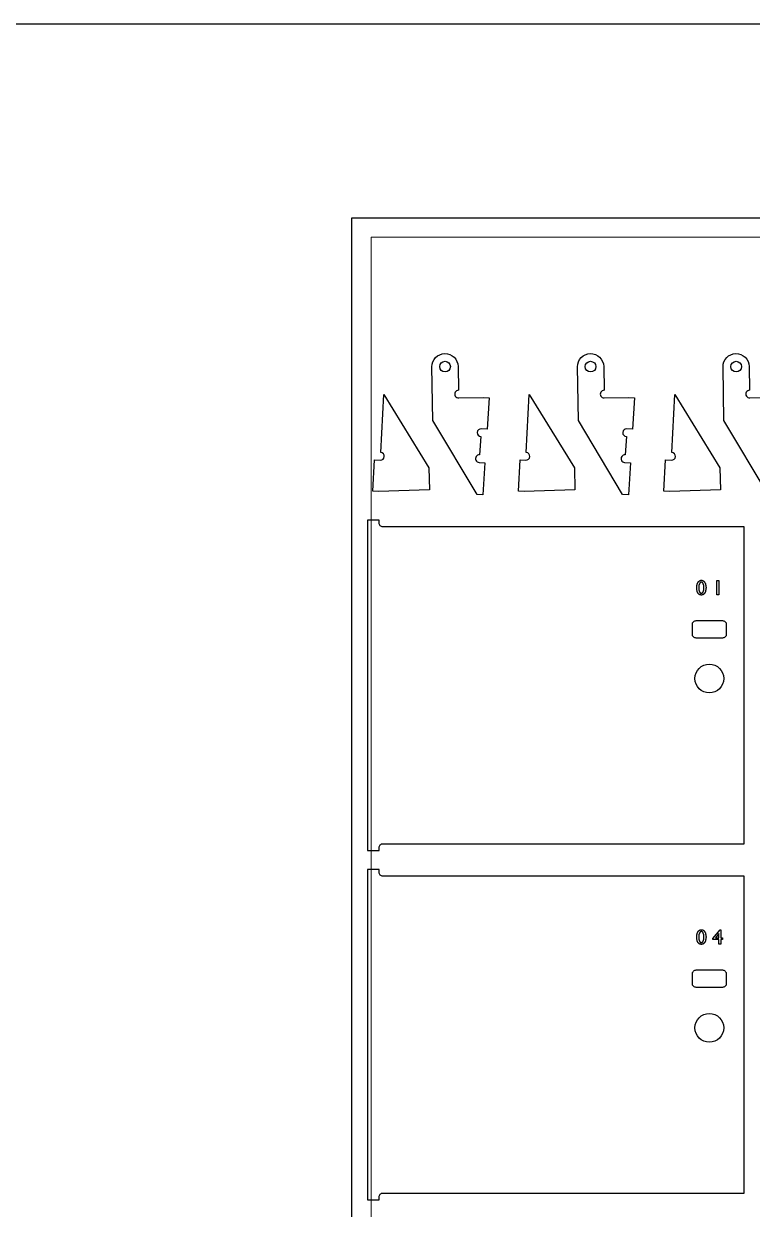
# Model space of a CAD drawing. Header units: millimetres. Extents: x -300 to 5880, y -300 to 4158.
# Drawn here: x 3112 to 3863, y 2936 to 4158 of the extents above; entities that cross this region are included whole.
import ezdxf

# ---------------------------------------------------------------- set-up
doc = ezdxf.new("R2010")
doc.units = ezdxf.units.MM
doc.layers.add('00-NOPRINT_TEXT', color=7, linetype='Continuous', lineweight=25)
doc.layers.add('00_NOPRINT_TOLERANCE', color=7, linetype='Continuous', lineweight=5)
for name, color, linetype, lineweight, true_color in [('BOARD_$TH-NOMINAL', 3, 'Continuous', 30, 0x00ff00), ('TOP-CUT-INSIDE_12.000MM', 3, 'Continuous', 25, 0x00ff04), ('TOP-CUT-OUTSIDE_12.000MM', 60, 'Continuous', 25, 0xa0ff00), ('TOP-HOLE-11.002MM-DIAM_12.000MM', 5, 'Continuous', 25, 0x000dff)]:
    doc.layers.add(name, color=color, linetype=linetype, lineweight=lineweight, true_color=true_color)
doc.layers.add('TOP-POCKET-INSIDE_2.000MM', color=4, linetype='Continuous')

# ---------------------------------------------------------------- blocks, each defined once
blk = doc.blocks.new('Borders Opendesk_7')
at = {"layer": '00-NOPRINT_TEXT'}
blk.add_line((0, 4158), (5880, 4158), dxfattribs=at)
at = {"layer": '00_NOPRINT_TOLERANCE', "ltscale": 0.379202}
for p, q in [((3450, 3958), (4670, 3958)), ((3450, 1518), (3450, 3958))]:
    blk.add_line(p, q, dxfattribs=at)
at = {"layer": '00_NOPRINT_TOLERANCE', "ltscale": 0.380876}
blk.add_line((3470, 3938), (4650, 3938), dxfattribs=at)
at = {"layer": '00_NOPRINT_TOLERANCE', "ltscale": 0.380023}
blk.add_line((3470, 1538), (3470, 3938), dxfattribs=at)
at = {"layer": 'BOARD_$TH-NOMINAL'}
for p, q in [((3450, 3958), (4670, 3958)), ((3450, 1518), (3450, 3958))]:
    blk.add_line(p, q, dxfattribs=at)

msp = doc.modelspace()

# ---------------------------------------------------------------- linework, layer by layer
at = {"layer": 'TOP-CUT-INSIDE_12.000MM'}
for points in [[(3804.9, 3542.9), (3831.9, 3542.9, -0.414214), (3835.9, 3538.9), (3835.9, 3528.9, -0.414214), (3831.9, 3524.9), (3804.9, 3524.9, -0.414214), (3800.9, 3528.9), (3800.9, 3538.9, -0.414214)], [(3804.9, 3182.9), (3831.9, 3182.9, -0.414214), (3835.9, 3178.9), (3835.9, 3168.9, -0.414214), (3831.9, 3164.9), (3804.9, 3164.9, -0.414214), (3800.9, 3168.9), (3800.9, 3178.9, -0.414214)]]:
    msp.add_lwpolyline(points, format="xyb", close=True, dxfattribs=at)
for centre in [(3818.4, 3483.2), (3818.4, 3123.2)]:
    msp.add_circle(centre, 14.8, dxfattribs=at)
at = {"layer": 'TOP-CUT-OUTSIDE_12.000MM'}
for points in [[(3583.4, 3740.5, 1), (3582.9, 3732.5), (3581.6, 3713.8, 1.000001), (3581.1, 3705.9), (3587.1, 3705.5), (3585, 3672.5), (3579, 3672.9), (3533.5, 3749.2), (3532.5, 3804.3, -1), (3559.5, 3804.8), (3559.9, 3780.3, 1.000127), (3560.1, 3772.3), (3585.4, 3772.7), (3591.4, 3772.3), (3589.3, 3740.1), (3583.4, 3740.5)], [(3733.4, 3740.5, 1), (3732.9, 3732.5), (3731.6, 3713.8, 1.000001), (3731.1, 3705.9), (3737.1, 3705.5), (3735, 3672.5), (3729, 3672.9), (3683.5, 3749.2), (3682.5, 3804.3, -1), (3709.5, 3804.8), (3709.9, 3780.3, 1.000127), (3710.1, 3772.3), (3735.4, 3772.7), (3741.4, 3772.3), (3739.3, 3740.1), (3733.4, 3740.5)], [(3883.4, 3740.5, 1), (3882.9, 3732.5), (3881.6, 3713.8, 1.000001), (3881.1, 3705.9), (3887.1, 3705.5), (3885, 3672.5), (3879, 3672.9), (3833.5, 3749.2), (3832.5, 3804.3, -1), (3859.5, 3804.8), (3859.9, 3780.3, 1.000127), (3860.1, 3772.3), (3885.4, 3772.7), (3891.4, 3772.3), (3889.3, 3740.1), (3883.4, 3740.5)]]:
    msp.add_lwpolyline(points, format="xyb", dxfattribs=at)
for points in [[(3479.2, 3708.2, 1), (3479.7, 3716.2), (3482.8, 3775.8), (3529.3, 3700.2), (3529.9, 3677.5), (3477.6, 3676), (3471.6, 3676.3), (3473.3, 3708.5)], [(3632.8, 3775.8), (3679.3, 3700.2), (3679.9, 3677.5), (3627.6, 3676), (3621.6, 3676.3), (3623.3, 3708.5), (3629.2, 3708.2, 1), (3629.7, 3716.2)], [(3771.6, 3676.3), (3773.3, 3708.5), (3779.2, 3708.2, 1), (3779.7, 3716.2), (3782.8, 3775.8), (3829.3, 3700.2), (3829.9, 3677.5), (3777.6, 3676)], [(3482, 3313), (3854.3, 3313), (3854.3, 3639.5), (3482, 3639.5, -0.414214), (3478, 3643.5), (3478, 3646.5), (3466, 3646.5), (3466, 3306), (3478, 3306), (3478, 3309, -0.414214)], [(3482, 2953), (3854.3, 2953), (3854.3, 3279.5), (3482, 3279.5, -0.414214), (3478, 3283.5), (3478, 3286.5), (3466, 3286.5), (3466, 2946), (3478, 2946), (3478, 2949, -0.414214)]]:
    msp.add_lwpolyline(points, format="xyb", close=True, dxfattribs=at)
at = {"layer": 'TOP-HOLE-11.002MM-DIAM_12.000MM'}
for centre in [(3546, 3804.6), (3696, 3804.6), (3846, 3804.6)]:
    msp.add_circle(centre, 5.5, dxfattribs=at)
at = {"layer": 'TOP-POCKET-INSIDE_2.000MM'}
for points in [[(3810.2, 3584.4), (3810.4, 3584.4), (3810.5, 3584.4), (3810.6, 3584.4), (3810.7, 3584.4), (3810.7, 3584.4), (3810.8, 3584.4), (3810.9, 3584.4), (3810.9, 3584.4), (3811, 3584.4), (3811, 3584.4), (3811.1, 3584.3), (3811.2, 3584.3), (3811.2, 3584.3), (3811.3, 3584.3), (3811.3, 3584.3), (3811.4, 3584.3), (3811.5, 3584.2), (3811.5, 3584.2), (3811.6, 3584.2), (3811.6, 3584.2), (3811.7, 3584.1), (3811.7, 3584.1), (3811.8, 3584.1), (3811.8, 3584.1), (3811.9, 3584), (3812, 3584), (3812, 3584), (3812.1, 3583.9), (3812.2, 3583.8), (3812.3, 3583.8), (3812.4, 3583.7), (3812.5, 3583.6), (3812.6, 3583.5), (3812.7, 3583.4), (3812.8, 3583.3), (3812.9, 3583.2), (3813, 3583.1), (3813.1, 3583), (3813.2, 3582.9), (3813.3, 3582.8), (3813.4, 3582.7), (3813.5, 3582.6), (3813.5, 3582.4), (3813.6, 3582.3), (3813.7, 3582.2), (3813.8, 3582), (3813.9, 3581.9), (3813.9, 3581.7), (3814, 3581.6), (3814.1, 3581.4), (3814.2, 3581.3), (3814.2, 3581.1), (3814.3, 3581), (3814.3, 3580.8), (3814.4, 3580.7), (3814.4, 3580.5), (3814.5, 3580.4), (3814.5, 3580.2), (3814.6, 3580), (3814.6, 3579.9), (3814.7, 3579.5), (3814.8, 3579.2), (3814.8, 3578.8), (3814.9, 3578.4), (3814.9, 3578), (3814.9, 3577.6), (3815, 3577.2), (3815, 3576.8), (3815, 3576.4), (3814.9, 3576), (3814.9, 3575.6), (3814.9, 3575.2), (3814.8, 3574.8), (3814.8, 3574.5), (3814.7, 3574.1), (3814.6, 3573.8), (3814.6, 3573.6), (3814.5, 3573.4), (3814.5, 3573.3), (3814.4, 3573.1), (3814.4, 3572.9), (3814.3, 3572.8), (3814.3, 3572.6), (3814.2, 3572.5), (3814.2, 3572.3), (3814.1, 3572.2), (3814, 3572), (3813.9, 3571.9), (3813.9, 3571.7), (3813.8, 3571.6), (3813.7, 3571.5), (3813.6, 3571.3), (3813.5, 3571.2), (3813.5, 3571.1), (3813.4, 3570.9), (3813.3, 3570.8), (3813.2, 3570.7), (3813.1, 3570.6), (3813, 3570.5), (3812.9, 3570.4), (3812.8, 3570.3), (3812.7, 3570.2), (3812.6, 3570.1), (3812.5, 3570), (3812.4, 3570), (3812.3, 3569.9), (3812.2, 3569.8), (3812.1, 3569.7), (3812, 3569.7), (3811.9, 3569.6), (3811.8, 3569.6), (3811.8, 3569.6), (3811.7, 3569.5), (3811.6, 3569.5), (3811.6, 3569.5), (3811.5, 3569.5), (3811.5, 3569.4), (3811.4, 3569.4), (3811.4, 3569.4), (3811.3, 3569.4), (3811.2, 3569.4), (3811.2, 3569.3), (3811.1, 3569.3), (3811.1, 3569.3), (3810.9, 3569.3), (3810.8, 3569.3), (3810.7, 3569.2), (3810.6, 3569.2), (3810.4, 3569.2), (3810.3, 3569.2), (3810.2, 3569.2), (3810, 3569.2), (3809.9, 3569.2), (3809.8, 3569.2), (3809.6, 3569.2), (3809.5, 3569.3), (3809.4, 3569.3), (3809.3, 3569.3), (3809.1, 3569.3), (3809, 3569.4), (3808.9, 3569.4), (3808.8, 3569.4), (3808.8, 3569.5), (3808.7, 3569.5), (3808.7, 3569.5), (3808.6, 3569.5), (3808.5, 3569.5), (3808.5, 3569.6), (3808.4, 3569.6), (3808.3, 3569.7), (3808.2, 3569.7), (3808.1, 3569.8), (3808, 3569.9), (3807.9, 3569.9), (3807.8, 3570), (3807.7, 3570.1), (3807.6, 3570.2), (3807.5, 3570.3), (3807.4, 3570.4), (3807.3, 3570.5), (3807.2, 3570.6), (3807.1, 3570.7), (3807, 3570.8), (3806.9, 3570.9), (3806.9, 3571), (3806.8, 3571.2), (3806.7, 3571.3), (3806.6, 3571.4), (3806.5, 3571.5), (3806.5, 3571.7), (3806.4, 3571.8), (3806.3, 3572), (3806.2, 3572.1), (3806.2, 3572.3), (3806.1, 3572.4), (3806.1, 3572.6), (3806, 3572.7), (3805.9, 3572.9), (3805.9, 3573), (3805.8, 3573.2), (3805.8, 3573.4), (3805.7, 3573.5), (3805.7, 3573.7), (3805.6, 3574.1), (3805.6, 3574.4), (3805.5, 3574.8), (3805.5, 3575.2), (3805.4, 3575.6), (3805.4, 3576), (3805.4, 3576.4), (3805.4, 3576.8), (3805.4, 3577.2), (3805.4, 3577.6), (3805.4, 3578), (3805.5, 3578.4), (3805.5, 3578.8), (3805.6, 3579.2), (3805.6, 3579.5), (3805.7, 3579.9), (3805.8, 3580), (3805.8, 3580.2), (3805.9, 3580.4), (3805.9, 3580.5), (3806, 3580.7), (3806, 3580.9), (3806.1, 3581), (3806.1, 3581.2), (3806.2, 3581.3), (3806.3, 3581.5), (3806.3, 3581.6), (3806.4, 3581.8), (3806.5, 3581.9), (3806.6, 3582), (3806.6, 3582.2), (3806.7, 3582.3), (3806.8, 3582.4), (3806.9, 3582.6), (3807, 3582.7), (3807.1, 3582.8), (3807.2, 3582.9), (3807.3, 3583), (3807.4, 3583.1), (3807.5, 3583.2), (3807.6, 3583.3), (3807.7, 3583.4), (3807.8, 3583.5), (3807.9, 3583.6), (3808, 3583.7), (3808.1, 3583.8), (3808.2, 3583.8), (3808.3, 3583.9), (3808.4, 3584), (3808.5, 3584), (3808.6, 3584.1), (3808.7, 3584.1), (3808.7, 3584.1), (3808.8, 3584.2), (3808.9, 3584.2), (3808.9, 3584.2), (3809, 3584.2), (3809, 3584.3), (3809.1, 3584.3), (3809.2, 3584.3), (3809.2, 3584.3), (3809.3, 3584.3), (3809.5, 3584.4), (3809.6, 3584.4), (3809.7, 3584.4), (3809.8, 3584.4), (3810, 3584.4), (3810.1, 3584.4)], [(3810.3, 3582.4), (3810.2, 3582.4), (3810.1, 3582.4), (3810.1, 3582.4), (3810, 3582.4), (3810, 3582.4), (3810, 3582.4), (3809.9, 3582.4), (3809.9, 3582.4), (3809.9, 3582.4), (3809.8, 3582.4), (3809.8, 3582.4), (3809.8, 3582.4), (3809.7, 3582.4), (3809.7, 3582.4), (3809.6, 3582.3), (3809.6, 3582.3), (3809.6, 3582.3), (3809.5, 3582.3), (3809.5, 3582.3), (3809.5, 3582.3), (3809.4, 3582.3), (3809.4, 3582.3), (3809.4, 3582.2), (3809.3, 3582.2), (3809.3, 3582.2), (3809.3, 3582.2), (3809.2, 3582.2), (3809.2, 3582.1), (3809.2, 3582.1), (3809.2, 3582.1), (3809.1, 3582.1), (3809.1, 3582.1), (3809.1, 3582), (3809, 3582), (3809, 3582), (3809, 3582), (3808.9, 3581.9), (3808.9, 3581.9), (3808.9, 3581.9), (3808.8, 3581.8), (3808.8, 3581.8), (3808.7, 3581.7), (3808.7, 3581.6), (3808.6, 3581.6), (3808.6, 3581.5), (3808.5, 3581.4), (3808.5, 3581.3), (3808.4, 3581.3), (3808.4, 3581.2), (3808.3, 3581.1), (3808.3, 3581), (3808.2, 3580.9), (3808.2, 3580.8), (3808.1, 3580.7), (3808.1, 3580.6), (3808, 3580.5), (3808, 3580.4), (3808, 3580.3), (3807.9, 3580.1), (3807.8, 3579.9), (3807.8, 3579.6), (3807.7, 3579.4), (3807.7, 3579.1), (3807.6, 3578.9), (3807.6, 3578.6), (3807.6, 3578.3), (3807.5, 3578), (3807.5, 3577.7), (3807.5, 3577.4), (3807.5, 3577.1), (3807.5, 3576.8), (3807.5, 3576.5), (3807.5, 3576.2), (3807.5, 3575.9), (3807.5, 3575.6), (3807.6, 3575.3), (3807.6, 3575), (3807.6, 3574.7), (3807.7, 3574.5), (3807.7, 3574.2), (3807.8, 3574), (3807.8, 3573.7), (3807.9, 3573.5), (3808, 3573.3), (3808, 3573.2), (3808, 3573.1), (3808.1, 3573), (3808.1, 3572.9), (3808.2, 3572.8), (3808.2, 3572.7), (3808.2, 3572.6), (3808.3, 3572.5), (3808.3, 3572.4), (3808.4, 3572.3), (3808.4, 3572.2), (3808.5, 3572.2), (3808.5, 3572.1), (3808.6, 3572), (3808.6, 3571.9), (3808.7, 3571.9), (3808.7, 3571.8), (3808.8, 3571.8), (3808.9, 3571.7), (3808.9, 3571.7), (3808.9, 3571.6), (3808.9, 3571.6), (3809, 3571.6), (3809, 3571.6), (3809, 3571.5), (3809.1, 3571.5), (3809.1, 3571.5), (3809.1, 3571.5), (3809.2, 3571.5), (3809.2, 3571.4), (3809.2, 3571.4), (3809.3, 3571.4), (3809.3, 3571.4), (3809.3, 3571.4), (3809.4, 3571.3), (3809.4, 3571.3), (3809.4, 3571.3), (3809.5, 3571.3), (3809.5, 3571.3), (3809.5, 3571.3), (3809.6, 3571.3), (3809.6, 3571.2), (3809.6, 3571.2), (3809.7, 3571.2), (3809.7, 3571.2), (3809.7, 3571.2), (3809.8, 3571.2), (3809.8, 3571.2), (3809.8, 3571.2), (3809.9, 3571.2), (3809.9, 3571.2), (3810, 3571.2), (3810, 3571.2), (3810, 3571.2), (3810.1, 3571.2), (3810.1, 3571.2), (3810.1, 3571.2), (3810.2, 3571.2), (3810.2, 3571.2), (3810.3, 3571.2), (3810.3, 3571.2), (3810.3, 3571.2), (3810.4, 3571.2), (3810.4, 3571.2), (3810.4, 3571.2), (3810.5, 3571.2), (3810.5, 3571.2), (3810.5, 3571.2), (3810.6, 3571.2), (3810.6, 3571.2), (3810.7, 3571.2), (3810.7, 3571.2), (3810.7, 3571.3), (3810.8, 3571.3), (3810.8, 3571.3), (3810.8, 3571.3), (3810.9, 3571.3), (3810.9, 3571.3), (3810.9, 3571.3), (3811, 3571.4), (3811, 3571.4), (3811, 3571.4), (3811.1, 3571.4), (3811.1, 3571.4), (3811.1, 3571.5), (3811.2, 3571.5), (3811.2, 3571.5), (3811.2, 3571.5), (3811.2, 3571.5), (3811.3, 3571.6), (3811.3, 3571.6), (3811.3, 3571.6), (3811.4, 3571.6), (3811.4, 3571.7), (3811.4, 3571.7), (3811.5, 3571.8), (3811.5, 3571.8), (3811.6, 3571.9), (3811.6, 3571.9), (3811.7, 3572), (3811.8, 3572.1), (3811.8, 3572.2), (3811.9, 3572.2), (3811.9, 3572.3), (3812, 3572.4), (3812, 3572.5), (3812, 3572.6), (3812.1, 3572.7), (3812.1, 3572.8), (3812.2, 3572.9), (3812.2, 3573), (3812.3, 3573.1), (3812.3, 3573.2), (3812.3, 3573.3), (3812.4, 3573.5), (3812.5, 3573.7), (3812.5, 3573.9), (3812.6, 3574.2), (3812.6, 3574.4), (3812.7, 3574.7), (3812.7, 3575), (3812.7, 3575.2), (3812.8, 3575.5), (3812.8, 3575.8), (3812.8, 3576.1), (3812.8, 3576.4), (3812.8, 3577.1), (3812.8, 3577.4), (3812.8, 3577.7), (3812.8, 3578), (3812.7, 3578.3), (3812.7, 3578.5), (3812.7, 3578.8), (3812.6, 3579.1), (3812.6, 3579.3), (3812.5, 3579.6), (3812.5, 3579.8), (3812.4, 3580), (3812.4, 3580.3), (3812.3, 3580.5), (3812.2, 3580.6), (3812.2, 3580.7), (3812.2, 3580.8), (3812.1, 3580.9), (3812.1, 3581), (3812, 3581.1), (3812, 3581.2), (3811.9, 3581.2), (3811.9, 3581.3), (3811.8, 3581.4), (3811.8, 3581.5), (3811.7, 3581.6), (3811.7, 3581.6), (3811.6, 3581.7), (3811.6, 3581.8), (3811.5, 3581.8), (3811.5, 3581.9), (3811.5, 3581.9), (3811.4, 3581.9), (3811.4, 3582), (3811.4, 3582), (3811.3, 3582), (3811.3, 3582), (3811.3, 3582.1), (3811.3, 3582.1), (3811.2, 3582.1), (3811.2, 3582.1), (3811.2, 3582.1), (3811.1, 3582.2), (3811.1, 3582.2), (3811.1, 3582.2), (3811, 3582.2), (3811, 3582.2), (3811, 3582.2), (3810.9, 3582.3), (3810.9, 3582.3), (3810.9, 3582.3), (3810.9, 3582.3), (3810.8, 3582.3), (3810.8, 3582.3), (3810.8, 3582.3), (3810.7, 3582.4), (3810.7, 3582.4), (3810.7, 3582.4), (3810.6, 3582.4), (3810.6, 3582.4), (3810.6, 3582.4), (3810.5, 3582.4), (3810.5, 3582.4), (3810.4, 3582.4), (3810.4, 3582.4), (3810.4, 3582.4), (3810.3, 3582.4), (3810.3, 3582.4)], [(3826.1, 3584.2), (3828.2, 3584.2), (3828.2, 3569.4), (3826.1, 3569.4)], [(3810.2, 3224.4), (3810.4, 3224.4), (3810.5, 3224.4), (3810.6, 3224.4), (3810.7, 3224.4), (3810.7, 3224.4), (3810.8, 3224.4), (3810.9, 3224.4), (3810.9, 3224.4), (3811, 3224.4), (3811, 3224.4), (3811.1, 3224.3), (3811.2, 3224.3), (3811.2, 3224.3), (3811.3, 3224.3), (3811.3, 3224.3), (3811.4, 3224.3), (3811.5, 3224.2), (3811.5, 3224.2), (3811.6, 3224.2), (3811.6, 3224.2), (3811.7, 3224.1), (3811.7, 3224.1), (3811.8, 3224.1), (3811.8, 3224.1), (3811.9, 3224), (3812, 3224), (3812, 3224), (3812.1, 3223.9), (3812.2, 3223.8), (3812.3, 3223.8), (3812.4, 3223.7), (3812.5, 3223.6), (3812.6, 3223.5), (3812.7, 3223.4), (3812.8, 3223.3), (3812.9, 3223.2), (3813, 3223.1), (3813.1, 3223), (3813.2, 3222.9), (3813.3, 3222.8), (3813.4, 3222.7), (3813.5, 3222.6), (3813.5, 3222.4), (3813.6, 3222.3), (3813.7, 3222.2), (3813.8, 3222), (3813.9, 3221.9), (3813.9, 3221.7), (3814, 3221.6), (3814.1, 3221.4), (3814.2, 3221.3), (3814.2, 3221.1), (3814.3, 3221), (3814.3, 3220.8), (3814.4, 3220.7), (3814.4, 3220.5), (3814.5, 3220.4), (3814.5, 3220.2), (3814.6, 3220), (3814.6, 3219.9), (3814.7, 3219.5), (3814.8, 3219.2), (3814.8, 3218.8), (3814.9, 3218.4), (3814.9, 3218), (3814.9, 3217.6), (3815, 3217.2), (3815, 3216.8), (3815, 3216.4), (3814.9, 3216), (3814.9, 3215.6), (3814.9, 3215.2), (3814.8, 3214.8), (3814.8, 3214.5), (3814.7, 3214.1), (3814.6, 3213.8), (3814.6, 3213.6), (3814.5, 3213.4), (3814.5, 3213.3), (3814.4, 3213.1), (3814.4, 3212.9), (3814.3, 3212.8), (3814.3, 3212.6), (3814.2, 3212.5), (3814.2, 3212.3), (3814.1, 3212.2), (3814, 3212), (3813.9, 3211.9), (3813.9, 3211.7), (3813.8, 3211.6), (3813.7, 3211.5), (3813.6, 3211.3), (3813.5, 3211.2), (3813.5, 3211.1), (3813.4, 3210.9), (3813.3, 3210.8), (3813.2, 3210.7), (3813.1, 3210.6), (3813, 3210.5), (3812.9, 3210.4), (3812.8, 3210.3), (3812.7, 3210.2), (3812.6, 3210.1), (3812.5, 3210), (3812.4, 3210), (3812.3, 3209.9), (3812.2, 3209.8), (3812.1, 3209.7), (3812, 3209.7), (3811.9, 3209.6), (3811.8, 3209.6), (3811.8, 3209.6), (3811.7, 3209.5), (3811.6, 3209.5), (3811.6, 3209.5), (3811.5, 3209.5), (3811.5, 3209.4), (3811.4, 3209.4), (3811.4, 3209.4), (3811.3, 3209.4), (3811.2, 3209.4), (3811.2, 3209.3), (3811.1, 3209.3), (3811.1, 3209.3), (3810.9, 3209.3), (3810.8, 3209.3), (3810.7, 3209.2), (3810.6, 3209.2), (3810.4, 3209.2), (3810.3, 3209.2), (3810.2, 3209.2), (3810, 3209.2), (3809.9, 3209.2), (3809.8, 3209.2), (3809.6, 3209.2), (3809.5, 3209.3), (3809.4, 3209.3), (3809.3, 3209.3), (3809.1, 3209.3), (3809, 3209.4), (3808.9, 3209.4), (3808.8, 3209.4), (3808.8, 3209.5), (3808.7, 3209.5), (3808.7, 3209.5), (3808.6, 3209.5), (3808.5, 3209.5), (3808.5, 3209.6), (3808.4, 3209.6), (3808.3, 3209.7), (3808.2, 3209.7), (3808.1, 3209.8), (3808, 3209.9), (3807.9, 3209.9), (3807.8, 3210), (3807.7, 3210.1), (3807.6, 3210.2), (3807.5, 3210.3), (3807.4, 3210.4), (3807.3, 3210.5), (3807.2, 3210.6), (3807.1, 3210.7), (3807, 3210.8), (3806.9, 3210.9), (3806.9, 3211), (3806.8, 3211.2), (3806.7, 3211.3), (3806.6, 3211.4), (3806.5, 3211.5), (3806.5, 3211.7), (3806.4, 3211.8), (3806.3, 3212), (3806.2, 3212.1), (3806.2, 3212.3), (3806.1, 3212.4), (3806.1, 3212.6), (3806, 3212.7), (3805.9, 3212.9), (3805.9, 3213), (3805.8, 3213.2), (3805.8, 3213.4), (3805.7, 3213.5), (3805.7, 3213.7), (3805.6, 3214.1), (3805.6, 3214.4), (3805.5, 3214.8), (3805.5, 3215.2), (3805.4, 3215.6), (3805.4, 3216), (3805.4, 3216.4), (3805.4, 3216.8), (3805.4, 3217.2), (3805.4, 3217.6), (3805.4, 3218), (3805.5, 3218.4), (3805.5, 3218.8), (3805.6, 3219.2), (3805.6, 3219.5), (3805.7, 3219.9), (3805.8, 3220), (3805.8, 3220.2), (3805.9, 3220.4), (3805.9, 3220.5), (3806, 3220.7), (3806, 3220.9), (3806.1, 3221), (3806.1, 3221.2), (3806.2, 3221.3), (3806.3, 3221.5), (3806.3, 3221.6), (3806.4, 3221.8), (3806.5, 3221.9), (3806.6, 3222), (3806.6, 3222.2), (3806.7, 3222.3), (3806.8, 3222.4), (3806.9, 3222.6), (3807, 3222.7), (3807.1, 3222.8), (3807.2, 3222.9), (3807.3, 3223), (3807.4, 3223.1), (3807.5, 3223.2), (3807.6, 3223.3), (3807.7, 3223.4), (3807.8, 3223.5), (3807.9, 3223.6), (3808, 3223.7), (3808.1, 3223.8), (3808.2, 3223.8), (3808.3, 3223.9), (3808.4, 3224), (3808.5, 3224), (3808.6, 3224.1), (3808.7, 3224.1), (3808.7, 3224.1), (3808.8, 3224.2), (3808.9, 3224.2), (3808.9, 3224.2), (3809, 3224.2), (3809, 3224.3), (3809.1, 3224.3), (3809.2, 3224.3), (3809.2, 3224.3), (3809.3, 3224.3), (3809.5, 3224.4), (3809.6, 3224.4), (3809.7, 3224.4), (3809.8, 3224.4), (3810, 3224.4), (3810.1, 3224.4)], [(3810.3, 3222.4), (3810.2, 3222.4), (3810.1, 3222.4), (3810.1, 3222.4), (3810, 3222.4), (3810, 3222.4), (3810, 3222.4), (3809.9, 3222.4), (3809.9, 3222.4), (3809.9, 3222.4), (3809.8, 3222.4), (3809.8, 3222.4), (3809.8, 3222.4), (3809.7, 3222.4), (3809.7, 3222.4), (3809.6, 3222.3), (3809.6, 3222.3), (3809.6, 3222.3), (3809.5, 3222.3), (3809.5, 3222.3), (3809.5, 3222.3), (3809.4, 3222.3), (3809.4, 3222.3), (3809.4, 3222.2), (3809.3, 3222.2), (3809.3, 3222.2), (3809.3, 3222.2), (3809.2, 3222.2), (3809.2, 3222.1), (3809.2, 3222.1), (3809.2, 3222.1), (3809.1, 3222.1), (3809.1, 3222.1), (3809.1, 3222), (3809, 3222), (3809, 3222), (3809, 3222), (3808.9, 3221.9), (3808.9, 3221.9), (3808.9, 3221.9), (3808.8, 3221.8), (3808.8, 3221.8), (3808.7, 3221.7), (3808.7, 3221.6), (3808.6, 3221.6), (3808.6, 3221.5), (3808.5, 3221.4), (3808.5, 3221.3), (3808.4, 3221.3), (3808.4, 3221.2), (3808.3, 3221.1), (3808.3, 3221), (3808.2, 3220.9), (3808.2, 3220.8), (3808.1, 3220.7), (3808.1, 3220.6), (3808, 3220.5), (3808, 3220.4), (3808, 3220.3), (3807.9, 3220.1), (3807.8, 3219.9), (3807.8, 3219.6), (3807.7, 3219.4), (3807.7, 3219.1), (3807.6, 3218.9), (3807.6, 3218.6), (3807.6, 3218.3), (3807.5, 3218), (3807.5, 3217.7), (3807.5, 3217.4), (3807.5, 3217.1), (3807.5, 3216.8), (3807.5, 3216.5), (3807.5, 3216.2), (3807.5, 3215.9), (3807.5, 3215.6), (3807.6, 3215.3), (3807.6, 3215), (3807.6, 3214.7), (3807.7, 3214.5), (3807.7, 3214.2), (3807.8, 3214), (3807.8, 3213.7), (3807.9, 3213.5), (3808, 3213.3), (3808, 3213.2), (3808, 3213.1), (3808.1, 3213), (3808.1, 3212.9), (3808.2, 3212.8), (3808.2, 3212.7), (3808.2, 3212.6), (3808.3, 3212.5), (3808.3, 3212.4), (3808.4, 3212.3), (3808.4, 3212.2), (3808.5, 3212.2), (3808.5, 3212.1), (3808.6, 3212), (3808.6, 3211.9), (3808.7, 3211.9), (3808.7, 3211.8), (3808.8, 3211.8), (3808.9, 3211.7), (3808.9, 3211.7), (3808.9, 3211.6), (3808.9, 3211.6), (3809, 3211.6), (3809, 3211.6), (3809, 3211.5), (3809.1, 3211.5), (3809.1, 3211.5), (3809.1, 3211.5), (3809.2, 3211.5), (3809.2, 3211.4), (3809.2, 3211.4), (3809.3, 3211.4), (3809.3, 3211.4), (3809.3, 3211.4), (3809.4, 3211.3), (3809.4, 3211.3), (3809.4, 3211.3), (3809.5, 3211.3), (3809.5, 3211.3), (3809.5, 3211.3), (3809.6, 3211.3), (3809.6, 3211.2), (3809.6, 3211.2), (3809.7, 3211.2), (3809.7, 3211.2), (3809.7, 3211.2), (3809.8, 3211.2), (3809.8, 3211.2), (3809.8, 3211.2), (3809.9, 3211.2), (3809.9, 3211.2), (3810, 3211.2), (3810, 3211.2), (3810, 3211.2), (3810.1, 3211.2), (3810.1, 3211.2), (3810.1, 3211.2), (3810.2, 3211.2), (3810.2, 3211.2), (3810.3, 3211.2), (3810.3, 3211.2), (3810.3, 3211.2), (3810.4, 3211.2), (3810.4, 3211.2), (3810.4, 3211.2), (3810.5, 3211.2), (3810.5, 3211.2), (3810.5, 3211.2), (3810.6, 3211.2), (3810.6, 3211.2), (3810.7, 3211.2), (3810.7, 3211.2), (3810.7, 3211.3), (3810.8, 3211.3), (3810.8, 3211.3), (3810.8, 3211.3), (3810.9, 3211.3), (3810.9, 3211.3), (3810.9, 3211.3), (3811, 3211.4), (3811, 3211.4), (3811, 3211.4), (3811.1, 3211.4), (3811.1, 3211.4), (3811.1, 3211.5), (3811.2, 3211.5), (3811.2, 3211.5), (3811.2, 3211.5), (3811.2, 3211.5), (3811.3, 3211.6), (3811.3, 3211.6), (3811.3, 3211.6), (3811.4, 3211.6), (3811.4, 3211.7), (3811.4, 3211.7), (3811.5, 3211.8), (3811.5, 3211.8), (3811.6, 3211.9), (3811.6, 3211.9), (3811.7, 3212), (3811.8, 3212.1), (3811.8, 3212.2), (3811.9, 3212.2), (3811.9, 3212.3), (3812, 3212.4), (3812, 3212.5), (3812, 3212.6), (3812.1, 3212.7), (3812.1, 3212.8), (3812.2, 3212.9), (3812.2, 3213), (3812.3, 3213.1), (3812.3, 3213.2), (3812.3, 3213.3), (3812.4, 3213.5), (3812.5, 3213.7), (3812.5, 3213.9), (3812.6, 3214.2), (3812.6, 3214.4), (3812.7, 3214.7), (3812.7, 3215), (3812.7, 3215.2), (3812.8, 3215.5), (3812.8, 3215.8), (3812.8, 3216.1), (3812.8, 3216.4), (3812.8, 3217.1), (3812.8, 3217.4), (3812.8, 3217.7), (3812.8, 3218), (3812.7, 3218.3), (3812.7, 3218.5), (3812.7, 3218.8), (3812.6, 3219.1), (3812.6, 3219.3), (3812.5, 3219.6), (3812.5, 3219.8), (3812.4, 3220), (3812.4, 3220.3), (3812.3, 3220.5), (3812.2, 3220.6), (3812.2, 3220.7), (3812.2, 3220.8), (3812.1, 3220.9), (3812.1, 3221), (3812, 3221.1), (3812, 3221.2), (3811.9, 3221.2), (3811.9, 3221.3), (3811.8, 3221.4), (3811.8, 3221.5), (3811.7, 3221.6), (3811.7, 3221.6), (3811.6, 3221.7), (3811.6, 3221.8), (3811.5, 3221.8), (3811.5, 3221.9), (3811.5, 3221.9), (3811.4, 3221.9), (3811.4, 3222), (3811.4, 3222), (3811.3, 3222), (3811.3, 3222), (3811.3, 3222.1), (3811.3, 3222.1), (3811.2, 3222.1), (3811.2, 3222.1), (3811.2, 3222.1), (3811.1, 3222.2), (3811.1, 3222.2), (3811.1, 3222.2), (3811, 3222.2), (3811, 3222.2), (3811, 3222.2), (3810.9, 3222.3), (3810.9, 3222.3), (3810.9, 3222.3), (3810.9, 3222.3), (3810.8, 3222.3), (3810.8, 3222.3), (3810.8, 3222.3), (3810.7, 3222.4), (3810.7, 3222.4), (3810.7, 3222.4), (3810.6, 3222.4), (3810.6, 3222.4), (3810.6, 3222.4), (3810.5, 3222.4), (3810.5, 3222.4), (3810.4, 3222.4), (3810.4, 3222.4), (3810.4, 3222.4), (3810.3, 3222.4), (3810.3, 3222.4)], [(3829.4, 3224.4), (3830.3, 3224.4), (3830.3, 3216.1), (3832, 3216.1), (3832, 3214.3), (3830.3, 3214.3), (3830.3, 3209.4), (3828.2, 3209.4), (3828.2, 3214.3), (3821.9, 3214.3), (3821.9, 3215.2)], [(3828.2, 3216.1), (3828.2, 3220.4), (3824.8, 3216.1)]]:
    msp.add_lwpolyline(points, close=True, dxfattribs=at)

# ---------------------------------------------------------------- block references
msp.add_blockref('Borders Opendesk_7', (0, 0))

doc.saveas('drawing.dxf')
